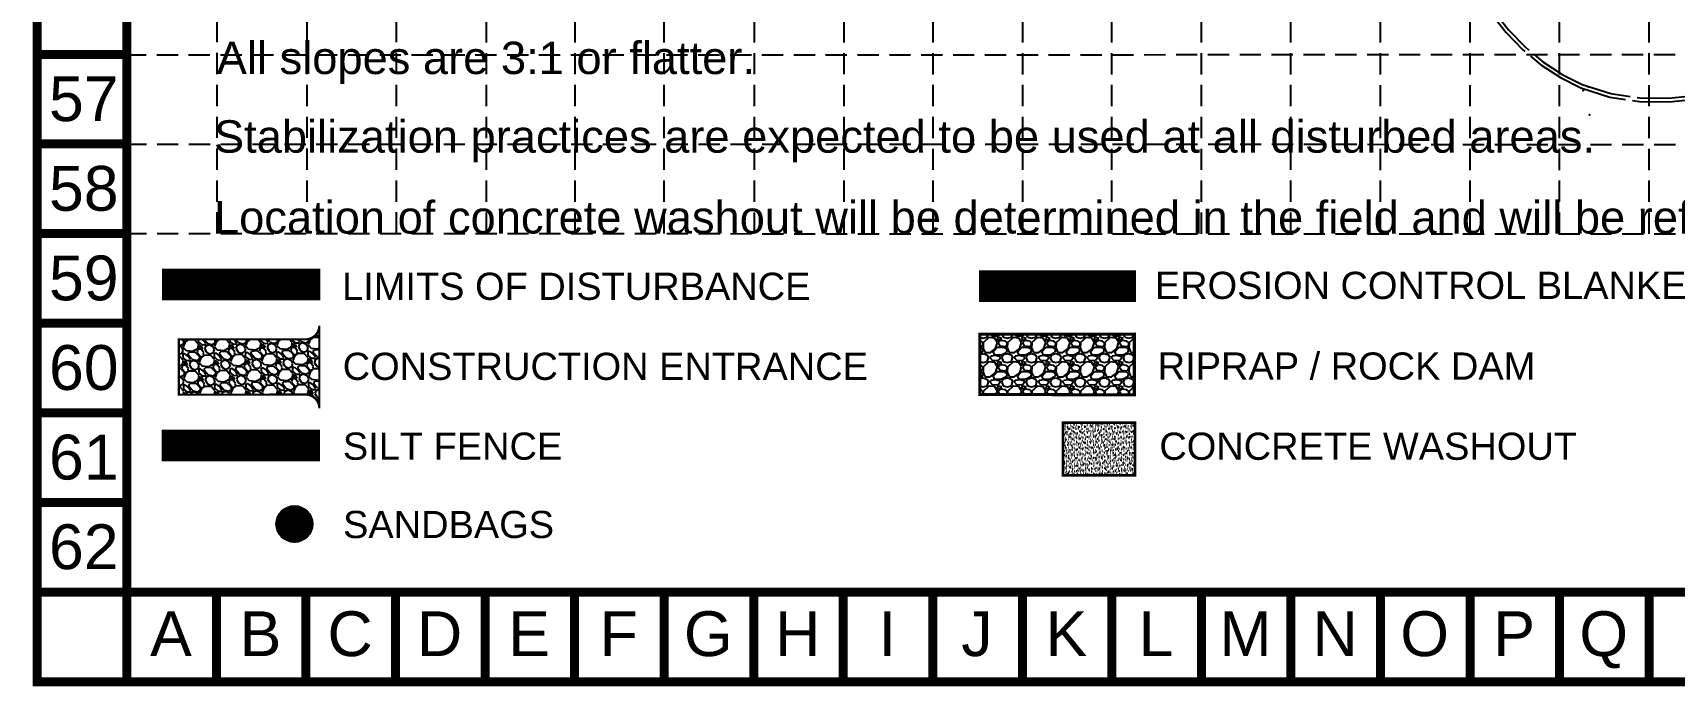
# Model space of a CAD drawing. Header units: feet. Extents: x 4829 to 5337, y 4560 to 5371.
# Drawn here: x 4829.4 to 5061.3, y 4560 to 4652.3 of the extents above; entities that cross this region are included whole.
import ezdxf
from ezdxf.enums import TextEntityAlignment as Align

# ---------------------------------------------------------------- set-up
doc = ezdxf.new("R2010")
doc.units = ezdxf.units.FT
doc.header["$LTSCALE"] = 20
doc.header["$MEASUREMENT"] = 0
doc.header["$PDSIZE"] = 0.5
for name, pattern in [('ACAD_ISO02W100', [15, 12, -3]), ('HIDDEN', [0.375, 0.25, -0.125]), ('Prop.Base$0$DASHED', [0.8, 0.75, -0.05])]:
    doc.linetypes.add(name, pattern=pattern)
for name, color, linetype in [('BASE', 7, 'CONTINUOUS'), ('GRID', 254, 'HIDDEN'), ('LEGEND', 7, 'CONTINUOUS'), ('Prop.Base$0$PTGSR', 6, 'CONTINUOUS'), ('Prop.Base$0$TBC', 8, 'Prop.Base$0$DASHED'), ('SANDBAGS', 3, 'CONTINUOUS')]:
    doc.layers.add(name, color=color, linetype=linetype)
doc.styles.add("L200'", font='ARIAL.TTF', dxfattribs={"height": 0.001969})
doc.styles.get("Standard").update_dxf_attribs({"font": 'ARIAL.TTF'})

# ---------------------------------------------------------------- blocks, each defined once
blk = doc.blocks.new('washout')
at = {"layer": 'BASE'}
h = blk.add_hatch(dxfattribs=at)
h.set_pattern_fill('AR-SAND', color=30, scale=1.29438, style=0)
h.set_pattern_definition([(37.5, (1095.3101, -97.0785), (-0.0815373, 2.494042), [0, -1.9674576, 0, -2.200446, 0, -2.1033675]), (7.5, (1095.31, -97.0785), (2.290764, 3.652929), [0, -1.0613916, 0, -1.7733006, 0, -0.6795495]), (327.5, (1093.718, -97.0785), (4.030883, 0.007325), [0, -0.64719, 0, -2.329884, 0, -3.041793]), (317.5, (1093.718, -97.0785), (3.89107, 1.136046), [0, -0.323595, 0, -1.5273684, 0, -1.747413])])
h.paths.add_polyline_path([(44.3, 0), (44.3, 32.4), (0, 32.4), (0, 0)])
at = {"layer": 'BASE', "color": 30, "linetype": 'ACAD_ISO02W100', "const_width": 1.62}
blk.add_lwpolyline([(0, 0), (44.3, 0), (44.3, 32.4), (0, 32.4)], close=True, dxfattribs=at)

msp = doc.modelspace()

# ---------------------------------------------------------------- hatches: boundary and pattern name
at = {"layer": 'LEGEND'}
h = msp.add_hatch(dxfattribs=at)
h.set_pattern_fill('GRAVEL', color=4, scale=3.122385, angle=-43.9343, style=0)
h.set_pattern_definition([(184.078545, (485.65471, 2716.19625), (-37.486059755, -2.905598314), [0.4200733, -41.5873271]), (141.0354448, (485.2357, 2716.16637), (29.1489182438, -23.7484285713), [0.7208589, -71.3650086]), (88.576145, (484.6752, 2716.61967), (-1.345142244, -46.398103289), [0.5082869, -50.3204645]), (223.339445, (483.25667, 2716.90244), (45.576785638, 42.8044670855), [0.656444, -64.9879515]), (248.899445, (482.77924, 2716.4519), (14.754202637, 37.8145981905), [0.6436954, -63.7259301]), (313.339445, (482.5475, 2715.85137), (-42.8044670855, 45.576785638), [0.656444, -64.9879515]), (353.7599448, (482.99804, 2715.37394), (-50.8951866553, 5.677965114), [0.8681137, -85.9431892]), (28.3210448, (483.86101, 2715.27958), (63.400896128, 34.3030379047), [0.8195887, -81.1393117]), (77.495345, (484.5825, 2715.6684), (10.17498539, 46.562372559), [0.6586672, -65.2081265]), (131.302145, (484.7251, 2716.31145), (22.567586624, -26.079064267), [0.7519703, -36.8465312]), (178.4631448, (484.22879, 2716.87636), (-50.8130593064, 1.2630053177), [0.9724607, -96.2736828]), (94.879845, (485.46107, 2714.7352), (-2.741341926, 28.656149091), [0.3319127, -32.8594978]), (127.534945, (485.43283, 2715.06591), (24.898219669, -32.6604638864), [0.6314619, -62.5148755]), (181.065745, (485.0481, 2715.5667), (-2.1664132, -2.2485442), [0.4415709, -3.9741473]), (159.264345, (485.1507, 2715.98813), (15.57554489, -6.334972014), [0.2377946, -23.5415845]), (247.867145, (484.9283, 2716.0723), (4.25069484, 8.91204349), [0.3362903, -16.4782708]), (347.029545, (484.8016, 2715.7608), (11.078456525, -2.002140665), [0.5461958, -17.6602842]), (117.630845, (485.3339, 2715.6382), (2.33067895, -6.58136591), [0.3949537, -9.4788973]), (332.455245, (483.62414, 2717.32884), (28.984661874, -14.918515826), [0.5532867, -54.7755247]), (26.411945, (484.11472, 2717.07298), (-32.824705744, -16.068343685), [0.464177, -45.9534212]), (249.264345, (485.76714, 2716.08793), (6.334972014, 15.57554489), [0.4755861, -23.303793]), (299.676245, (485.59875, 2715.64314), (-15.9862183296, 28.409744137), [0.5532867, -54.7755247]), (295.509745, (482.28097, 2715.93474), (-6.909905356, 15.329144635), [0.5335532, -26.1441209]), (250.840845, (482.51075, 2715.4532), (12.587845137, 35.566032057), [0.447057, -44.2586997]), (22.867145, (483.6232, 2713.8177), (15.329152038, 6.90988906), [0.4755861, -23.303793]), (333.419745, (484.06142, 2714.00253), (-37.896708423, 19.169205457), [0.5234086, -51.8173111]), (25.509745, (482.52143, 2714.87926), (-15.329144635, -6.909905356), [0.2667766, -26.4108975]), (57.375645, (483.4883, 2713.9477), (6.417113526, 11.16058315), [0.1592104, -15.7618925]), (122.029545, (483.5741, 2714.0818), (4.57922346, -8.7477779), [0.6436954, -12.2302279]), (142.074745, (483.23275, 2714.6275), (24.6518456416, -19.415582698), [0.5965317, -59.0565588]), (259.755845, (484.6066, 2715.5584), (2.08427757, 6.66350145), [0.4503167, -10.8076035]), (309.2229448, (484.52654, 2715.1153), (33.892395972, -41.3261165127), [0.786198, -77.833461]), (17.011145, (485.02368, 2714.50624), (-24.15906261, -7.07415533), [0.3214683, -31.8254574]), (46.065745, (485.331, 2714.6003), (-0.082131, 4.414956), [0.1873431, -2.9350424]), (76.322145, (483.25277, 2714.73829), (-6.170730407, -24.405449143), [0.4337743, -42.9437913]), (4.078545, (483.35534, 2715.15976), (37.486059755, 2.905598314), [0.8401465, -41.1672539]), (316.065745, (484.1934, 2715.2195), (4.414956, 0.082131), [0.8118202, -2.3105653]), (281.370545, (484.77798, 2714.65625), (-7.3205159444, 37.403936751), [0.4936929, -48.8755556]), (210.120345, (484.8753, 2714.17225), (-10.91419363, -6.827762066), [0.4546256, -22.2766843]), (163.7117448, (484.48208, 2713.94411), (-64.386459302, 18.6763763305), [0.7402083, -73.2807451]), (131.4918448, (483.77158, 2714.15171), (-27.0646657023, 30.41189582), [0.7830912, -77.5259404])])
edge = h.paths.add_edge_path()
edge.add_line((4869.85, 4599.24), (4869.85, 4610.95))
edge.add_arc((4867.9, 4610.95), 1.95, -89.9609, 0, ccw=False)
edge.add_line((4867.9, 4609), (4850.01, 4609))
edge.add_line((4850.01, 4609), (4850.01, 4601.19))
edge.add_line((4850.01, 4601.19), (4867.9, 4601.2))
edge.add_arc((4867.9, 4599.24), 1.95, 0, 90.0391, ccw=False)
at = {"layer": 'LEGEND', "linetype": 'ACAD_ISO02W100'}
h = msp.add_hatch(dxfattribs=at)
h.set_pattern_fill('GRAVEL', color=240, scale=3.431749, style=0)
h.set_pattern_definition([(228.0128, (4718.974, 4427.8952), (-27.4539827, -30.88574197), [0.461694, -45.70776]), (184.9697, (4718.66515, 4427.55202), (41.18098677, 3.431718764), [0.79228, -78.43579]), (132.5104, (4717.87584, 4427.48339), (34.31745411, -37.74926433), [0.558647, -55.30617]), (267.2737, (4716.53746, 4426.62545), (3.43173493, 68.63497294), [0.721484, -71.426898]), (292.8337, (4716.50314, 4425.90478), (-17.15877698, 41.180970845), [0.707472, -70.039837]), (357.2737, (4716.77768, 4425.25275), (-68.63497294, 3.43173493), [0.721484, -71.426898]), (37.6942, (4717.49835, 4425.21843), (-44.612756964, -34.31745304), [0.954126, -94.458362]), (72.2553, (4718.25334, 4425.80183), (24.02227711, 75.49845619), [0.900793, -89.17852]), (121.4296, (4718.52788, 4426.65977), (-27.45401703, 44.61271472), [0.723927, -71.668888]), (175.2364, (4718.15038, 4427.27748), (37.7492378, -3.43171954), [0.826475, -40.497252]), (222.3974, (4717.32676, 4427.34612), (-41.181008386, -37.74920739), [1.06881, -105.812391]), (138.8141, (4719.9349, 4426.59113), (-24.0222503, 20.59048236), [0.364798, -36.115187]), (171.4692, (4719.66035, 4426.83135), (44.61272587, -6.86352434), [0.694027, -68.708792]), (225, (4718.974, 4426.9343), (-4e-16, -3.43175), [0.48532, -4.367902]), (203.1986, (4718.7338, 4427.3461), (17.15874206, 6.86350174), [0.261355, -25.874063]), (291.8014, (4718.49356, 4427.24316), (-3.4317483, 10.2952467), [0.36961, -18.110923]), (30.9638, (4718.6308, 4426.9), (10.295239, 6.8635057), [0.600312, -19.41005]), (161.5651, (4719.1456, 4427.2088), (6.8634987, -3.431743), [0.434085, -10.418058]), (16.3895, (4716.50314, 4427.24316), (34.31749351, 10.29522077), [0.608106, -60.202634]), (70.3462, (4717.08654, 4427.41475), (-13.72697808, -37.74924189), [0.510167, -50.506444]), (293.1986, (4719.1456, 4427.8952), (-6.86350174, 17.15874206), [0.522707, -25.61271]), (343.6105, (4719.3515, 4427.41475), (-34.31749351, 10.29522077), [0.608106, -60.202634]), (339.444, (4716.50314, 4425.1155), (-17.1587493, 6.86348345), [0.586417, -28.734457]), (294.7751, (4717.05222, 4424.90958), (-17.15871618, 37.7492463), [0.49135, -48.64381]), (66.8014, (4719.1799, 4424.46345), (6.86350174, 17.15874206), [0.522707, -25.61271]), (17.354, (4719.38581, 4424.9439), (-44.61273868, -13.72697552), [0.575267, -56.951323]), (69.444, (4717.49835, 4424.46345), (-6.86348345, -17.1587493), [0.29321, -29.027665]), (101.3099, (4718.974, 4424.46345), (-3.4317405, 13.726997), [0.174985, -17.323566]), (165.9638, (4718.9397, 4424.635), (10.2952477, -3.431742), [0.707472, -13.441988]), (186.009, (4718.25334, 4424.80662), (34.31748511, 3.43174625), [0.655636, -64.90783]), (303.6901, (4718.6308, 4426.5911), (-3.4317532, 6.8634957), [0.494934, -11.87841]), (353.1572, (4718.90537, 4426.17932), (58.339723964, -6.86352464), [0.864094, -85.54513]), (60.9454, (4719.7633, 4426.07637), (-13.72699448, -24.0222415), [0.35332, -34.978695]), (90, (4719.935, 4426.3852), (-3.43175, 3.43175), [0.205905, -3.225844]), (120.2564, (4718.1847, 4424.90958), (13.72697684, -24.0222486), [0.476752, -47.198623]), (48.0128, (4717.94448, 4425.32139), (27.4539827, 30.88574197), [0.923387, -45.246068]), (0, (4718.5622, 4426.0077), (3.43175, 3.43175), [0.892255, -2.539494]), (325.3048, (4719.45445, 4426.00773), (-34.31746626, 24.02226972), [0.542607, -53.7181]), (254.0546, (4719.90058, 4425.6989), (-3.4317482, -13.7269948), [0.49967, -24.483838]), (207.646, (4719.7633, 4425.21843), (-65.203208946, -34.317512435), [0.813547, -80.541334]), (175.4261, (4719.04264, 4424.84094), (-44.61273367, 3.431730755), [0.86068, -85.20714])])
h.paths.add_polyline_path([(4963.15, 4601.21), (4984.99, 4601.17), (4984.99, 4609.75), (4963.15, 4609.71)])
at = {"layer": 'SANDBAGS'}
h = msp.add_hatch(dxfattribs=at)
h.set_pattern_fill('ANSI31', color=2, scale=0.5, style=0)
h.set_pattern_definition([(45, (2435.3242, 2291.84307), (-0.0441941738, 0.0441941738), [])])
edge = h.paths.add_edge_path()
edge.add_arc((4866.32, 4582.93), 2.55, 0, 360)

# ---------------------------------------------------------------- linework, layer by layer
at = {"layer": 'BASE', "const_width": 1.27}
for points in [[(5336.05, 4560.67), (5336.05, 5370.35), (4830, 5370.35), (4830, 4560.67)], [(5323.4, 4573.32), (5323.4, 5357.7), (4842.65, 5357.7), (4842.65, 4573.32)]]:
    msp.add_lwpolyline(points, close=True, dxfattribs=at)
for points in [[(4842.65, 4649.23), (4830, 4649.23)], [(4842.65, 4636.58), (4830, 4636.58)], [(4842.65, 4623.93), (4830, 4623.93)], [(4842.65, 4611.28), (4830, 4611.28)], [(4842.65, 4598.63), (4830, 4598.63)], [(4842.65, 4585.97), (4830, 4585.97)], [(4842.65, 4573.32), (4830, 4573.32)], [(4842.65, 4573.32), (4842.65, 4560.67)], [(4855.31, 4573.32), (4855.31, 4560.67)], [(4867.96, 4573.32), (4867.96, 4560.67)], [(4880.61, 4573.32), (4880.61, 4560.67)], [(4893.26, 4573.32), (4893.26, 4560.67)], [(4905.91, 4573.32), (4905.91, 4560.67)], [(4918.56, 4573.32), (4918.56, 4560.67)], [(4931.21, 4573.32), (4931.21, 4560.67)], [(4943.86, 4573.32), (4943.86, 4560.67)], [(4956.52, 4573.32), (4956.52, 4560.67)], [(4969.17, 4573.32), (4956.52, 4573.32)], [(4969.17, 4573.32), (4969.17, 4560.67)], [(4981.82, 4573.32), (4981.82, 4560.67)], [(4994.47, 4573.32), (4994.47, 4560.67)], [(5007.12, 4573.32), (5007.12, 4560.67)], [(5019.77, 4573.32), (5019.77, 4560.67)], [(5032.42, 4573.32), (5032.42, 4560.67)], [(5045.07, 4573.32), (5045.07, 4560.67)], [(5057.73, 4573.32), (5057.73, 4560.67)]]:
    msp.add_lwpolyline(points, dxfattribs=at)
at = {"layer": 'GRID', "color": 8, "linetype": 'HIDDEN', "ltscale": 0.6}
for p, q in [((4855.42, 4623.93), (4855.35, 5357.23)), ((4868.13, 4623.93), (4867.97, 5357.22)), ((4880.74, 4623.93), (4880.62, 5357.19)), ((4893.46, 4623.92), (4893.26, 5357.17)), ((4905.99, 4623.92), (4905.94, 5357.26)), ((4918.57, 4623.92), (4918.61, 5357.24)), ((4931.31, 4623.92), (4931.25, 5357.19)), ((4944.01, 4623.92), (4943.88, 5357.21)), ((4956.56, 4623.91), (4956.56, 5357.2)), ((4969.25, 4623.91), (4969.23, 5357.19)), ((4981.82, 4623.91), (4981.85, 5357.19)), ((4994.47, 4623.91), (4994.55, 5357.18)), ((5007.12, 4623.91), (5007.12, 5357.7)), ((5019.77, 4623.9), (5019.77, 5357.7)), ((5032.42, 4623.9), (5032.42, 5357.7)), ((5045.07, 4623.9), (5045.07, 5357.7)), ((5057.73, 4623.9), (5057.73, 5357.7)), ((4842.38, 4649.16), (5322.88, 4649.25)), ((4842.42, 4636.54), (5322.93, 4636.51)), ((4842.42, 4623.93), (5322.91, 4623.86))]:
    msp.add_line(p, q, dxfattribs=at)
at = {"layer": 'LEGEND', "color": 1, "linetype": 'HIDDEN', "const_width": 4.46}
msp.add_lwpolyline([(4847.6, 4616.73), (4869.97, 4616.73)], dxfattribs=at)
at = {"layer": 'LEGEND', "color": 84, "const_width": 4.46}
msp.add_lwpolyline([(4963.04, 4616.5), (4985.21, 4616.5)], dxfattribs=at)
at = {"layer": 'LEGEND', "color": 4, "const_width": 0.312}
msp.add_lwpolyline([(4869.85, 4599.24), (4869.85, 4610.95, -0.414014), (4867.9, 4609), (4850.01, 4609), (4850.01, 4601.19), (4867.9, 4601.2, -0.414413)], format="xyb", close=True, dxfattribs=at)
at = {"layer": 'LEGEND', "color": 240, "linetype": 'ACAD_ISO02W100', "const_width": 0.429}
msp.add_lwpolyline([(4963.15, 4601.21), (4984.99, 4601.17), (4984.99, 4609.75), (4963.15, 4609.71)], close=True, dxfattribs=at)
at = {"layer": 'LEGEND', "color": 200, "const_width": 4.46}
msp.add_lwpolyline([(4847.56, 4594.02), (4869.94, 4594.02)], dxfattribs=at)
at = {"layer": 'Prop.Base$0$PTGSR'}
for p in [(5049.09, 4644.65, 653.67), (5048.38, 4644.11, 653.57), (5049.31, 4640.71, 653.76)]:
    msp.add_point(p, dxfattribs=at)
at = {"layer": 'Prop.Base$0$TBC', "flags": 128}
for points in [[(4951.83, 4904.55), (4964.42, 4858.66), (4969.16, 4844.59), (4974.35, 4836.1), (4978.31, 4824.07), (4979.92, 4813.31), (5031.01, 4663.56), (5032.18, 4660.6), (5033.62, 4657.78), (5035.3, 4655.14), (5037.45, 4652.38), (5039.84, 4649.92), (5042.43, 4647.76), (5045.18, 4645.96), (5048.06, 4644.52), (5052.17, 4643.21), (5056.36, 4642.59), (5060.54, 4642.55), (5064.63, 4642.95), (5068.56, 4643.68), (5072.42, 4644.65), (5075.98, 4645.78), (5079.2, 4647.06), (5082.04, 4648.46), (5084.01, 4649.65), (5085.79, 4650.92), (5087.47, 4652.28), (5088.61, 4653.25), (5089.8, 4654.27)], [(4952.32, 4904.69), (4964.9, 4858.81), (4969.61, 4844.8), (4974.81, 4836.31), (4978.79, 4824.18), (4980.41, 4813.43), (5031.48, 4663.74), (5032.64, 4660.8), (5034.06, 4658.03), (5035.71, 4655.42), (5037.83, 4652.71), (5040.18, 4650.28), (5042.72, 4648.17), (5045.42, 4646.39), (5048.25, 4644.99), (5052.29, 4643.69), (5056.4, 4643.09), (5060.52, 4643.05), (5064.56, 4643.45), (5068.45, 4644.17), (5072.29, 4645.13), (5075.82, 4646.26), (5079, 4647.52), (5081.8, 4648.9), (5083.74, 4650.07), (5085.48, 4651.32), (5087.16, 4652.66), (5088.29, 4653.62), (5089.48, 4654.65)]]:
    msp.add_lwpolyline(points, dxfattribs=at)
at = {"layer": 'SANDBAGS', "color": 2, "linetype": 'Continuous'}
msp.add_circle((4866.32, 4582.93), 2.55, dxfattribs=at)

# ---------------------------------------------------------------- block references
at = {"layer": 'LEGEND', "xscale": 0.2294734252473063, "yscale": 0.2294734252473063, "zscale": 0.2294734252473438}
msp.add_blockref('washout', (4974.92, 4589.8), dxfattribs=at)

# ---------------------------------------------------------------- texts
at = {"layer": 'BASE', "color": 7, "style": "L200'"}
for s, p in [('All slopes are 3:1 or flatter.', (4855.35, 4646.45)), ('Stabilization practices are expected to be used at all disturbed areas.', (4854.96, 4635.35)), ('Location of concrete washout will be determined in the field and will be reflected on this Site Map.', (4854.96, 4623.94))]:
    msp.add_text(s, height=4.577, dxfattribs=at).set_placement(p)
at = {"layer": 'BASE'}
for s, height, p in [('57', 6.326, (4836.57, 4642.97)), ('58', 6.326, (4836.57, 4630.32)), ('59', 6.326, (4836.57, 4617.67)), ('60', 6.326, (4836.57, 4605.02)), ('61', 6.326, (4836.57, 4592.37)), ('62', 6.326, (4836.57, 4579.72)), ('A', 6.33, (4848.88, 4567.44)), ('B', 6.33, (4861.54, 4567.44)), ('C', 6.33, (4874.19, 4567.44)), ('D', 6.33, (4886.84, 4567.44)), ('E', 6.33, (4899.49, 4567.44)), ('F', 6.33, (4912.14, 4567.44)), ('G', 6.33, (4924.79, 4567.44)), ('H', 6.33, (4937.44, 4567.44)), ('I', 6.33, (4950.09, 4567.44)), ('J', 6.33, (4962.75, 4567.44)), ('K', 6.33, (4975.4, 4567.44)), ('L', 6.33, (4988.05, 4567.44)), ('M', 6.33, (5000.7, 4567.44)), ('N', 6.33, (5013.35, 4567.44)), ('O', 6.33, (5026, 4567.44)), ('P', 6.33, (5038.65, 4567.44)), ('Q', 6.33, (5051.3, 4567.44))]:
    msp.add_text(s, height=height, dxfattribs=at).set_placement(p, align=Align.MIDDLE_CENTER)
at = {"layer": 'LEGEND', "style": "L200'"}
for s, height, p in [('LIMITS OF DISTURBANCE', 3.8402, (4873.07, 4614.57)), ('EROSION CONTROL BLANKET', 3.8402, (4987.89, 4614.7)), ('CONSTRUCTION ENTRANCE', 3.8402, (4873.15, 4603.27)), ('RIPRAP / ROCK DAM', 3.8402, (4988.29, 4603.31)), ('SILT FENCE', 3.84, (4873.17, 4592)), ('CONCRETE WASHOUT', 3.8402, (4988.52, 4591.99)), ('SANDBAGS ', 3.84, (4873.2, 4580.94))]:
    msp.add_text(s, height=height, dxfattribs=at).set_placement(p)

doc.saveas('drawing.dxf')
